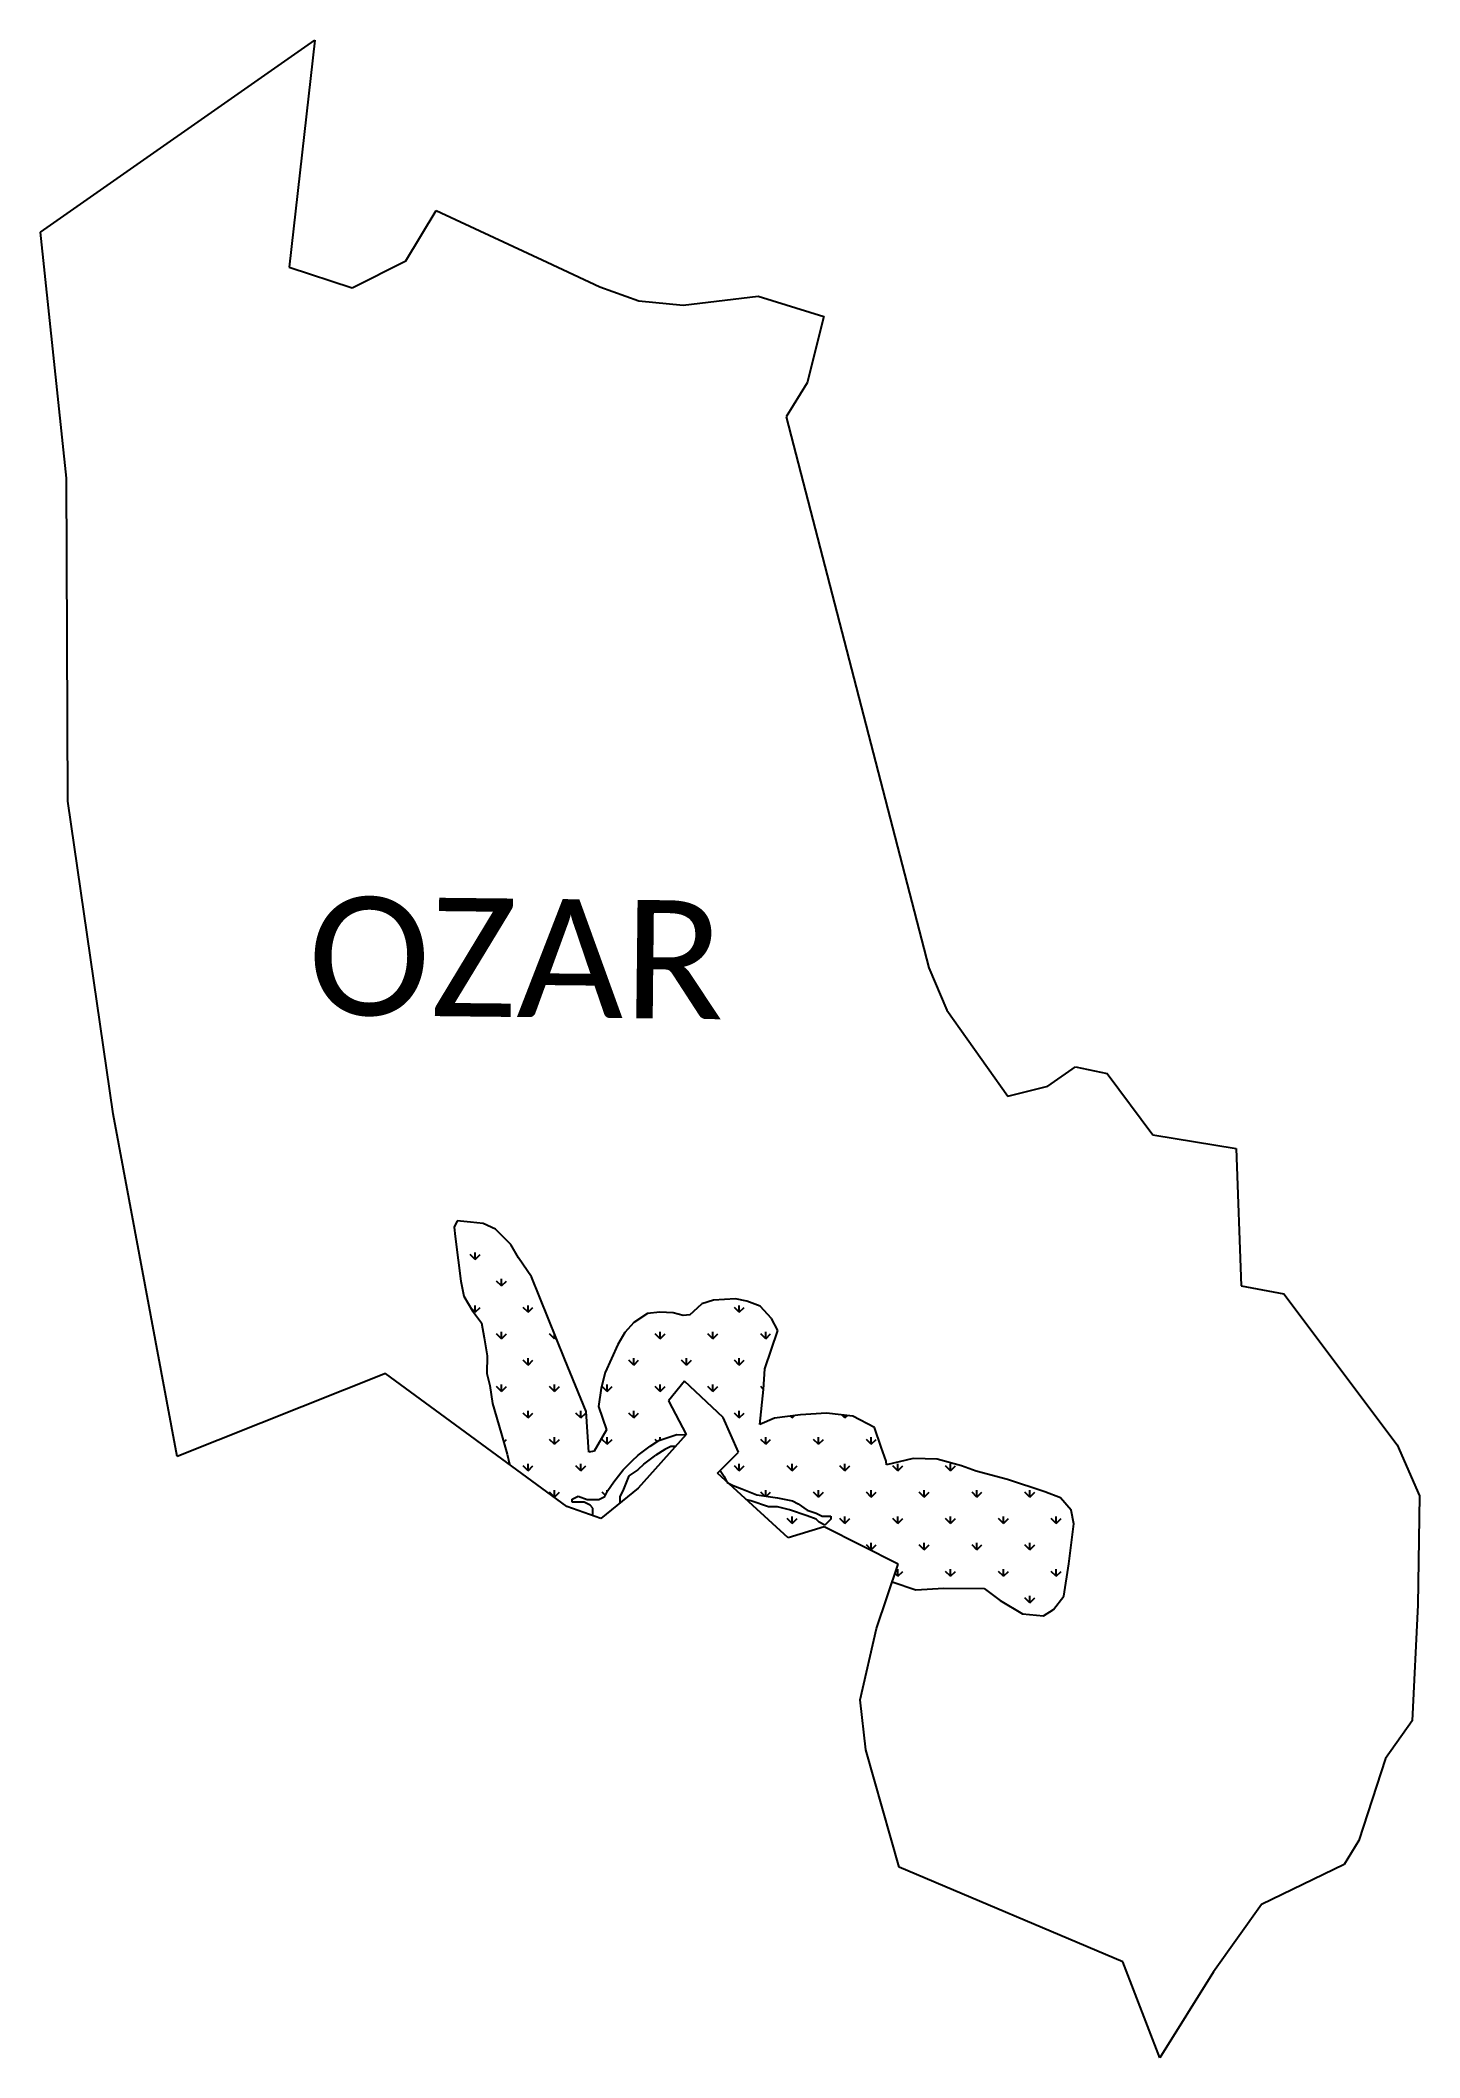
# Model space of a CAD drawing. Header units: metres. Extents: x 335522 to 337398, y 1779555 to 1782300.
import ezdxf

# ---------------------------------------------------------------- set-up
doc = ezdxf.new("R2010")
doc.units = ezdxf.units.M
doc.layers.add('MANGROOVES', color=112, linetype='Continuous')
doc.layers.add('VILLAGE NAME', color=250, linetype='Continuous')
doc.styles.add('MtXpl_Calibri', font='calibri.ttf')

msp = doc.modelspace()

# ---------------------------------------------------------------- linework, layer by layer
at = {"color": 3}
for p, q in [((335521.6, 1782039.1), (335894.9, 1782300.3)), ((335894.9, 1782300.3), (335859.8, 1781991.4)), ((336018.8, 1782000), (336059.9, 1782068.8)), ((336059.9, 1782068.8), (336210.7, 1781998.4)), ((335557, 1781704.4), (335521.6, 1782039.1)), ((335859.8, 1781991.4), (335945.8, 1781963.3)), ((335945.8, 1781963.3), (336018.8, 1782000)), ((336210.7, 1781998.4), (336282.7, 1781964.9)), ((336282.7, 1781964.9), (336335.5, 1781945.6)), ((336335.5, 1781945.6), (336396.1, 1781939.9)), ((336396.1, 1781939.9), (336497.9, 1781952.1)), ((336497.9, 1781952.1), (336587.3, 1781924.3)), ((336587.3, 1781924.3), (336564.5, 1781834.1)), ((336564.5, 1781834.1), (336536.1, 1781788)), ((336536.1, 1781788), (336730.1, 1781038.2)), ((335559, 1781264.8), (335557, 1781704.4)), ((335620.8, 1780839.3), (335559, 1781264.8)), ((336730.1, 1781038.2), (336754.7, 1780980.6)), ((336754.7, 1780980.6), (336837.7, 1780863.5)), ((336892.1, 1780877.3), (336929.6, 1780903.3)), ((336929.6, 1780903.3), (336972.8, 1780894.4)), ((336972.8, 1780894.4), (337034.7, 1780810.8)), ((336837.7, 1780863.5), (336892.1, 1780877.3)), ((335707.5, 1780372.9), (335620.8, 1780839.3)), ((337034.7, 1780810.8), (337147.9, 1780792.3)), ((337147.9, 1780792.3), (337155, 1780605.3)), ((337155, 1780605.3), (337213, 1780594.7)), ((337213, 1780594.7), (337367, 1780388.8)), ((335991.2, 1780486.2), (335707.5, 1780372.9)), ((336237.6, 1780305.2), (335991.2, 1780486.2)), ((336397.9, 1780475.5), (336376.1, 1780448.9)), ((336450.4, 1780426.1), (336397.9, 1780475.5)), ((336376.1, 1780448.9), (336400.1, 1780403.2)), ((336471.3, 1780379.1), (336450.4, 1780426.1)), ((336400.1, 1780403.2), (336334.5, 1780329.9)), ((336442.6, 1780350.6), (336471.3, 1780379.1)), ((337367, 1780388.8), (337397.6, 1780319.7)), ((336538.6, 1780262.6), (336442.6, 1780350.6)), ((336334.5, 1780329.9), (336283.8, 1780288.7)), ((337397.6, 1780319.7), (337395.1, 1780171.3)), ((336283.8, 1780288.7), (336237.6, 1780305.2)), ((336587.8, 1780277.4), (336538.6, 1780262.6)), ((336688.4, 1780226.5), (336587.8, 1780277.4)), ((336658.9, 1780138.9), (336688.4, 1780226.5)), ((337395.1, 1780171.3), (337387.5, 1780013.2)), ((336636.5, 1780042), (336658.9, 1780138.9)), ((336644.4, 1779974), (336636.5, 1780042)), ((337387.5, 1780013.2), (337351, 1779962.1)), ((336689.8, 1779814.1), (336644.4, 1779974)), ((337351, 1779962.1), (337314.8, 1779850.7)), ((337314.8, 1779850.7), (337294.8, 1779818.1)), ((337294.8, 1779818.1), (337182.4, 1779763.4)), ((336994.1, 1779685.4), (336689.8, 1779814.1)), ((337182.4, 1779763.4), (337117.4, 1779671.8)), ((337044, 1779555), (336994.1, 1779685.4)), ((337117.4, 1779671.8), (337044, 1779555))]:
    msp.add_line(p, q, dxfattribs=at)
at = {"layer": 'MANGROOVES'}
for p, q in [((336088.7, 1780693.6), (336084.2, 1780685.4)), ((336106.8, 1780691.8), (336088.7, 1780693.6)), ((336084.2, 1780685.4), (336086, 1780672.6)), ((336086, 1780672.6), (336089.7, 1780640.2)), ((336124, 1780690.3), (336106.8, 1780691.8)), ((336140.6, 1780682.5), (336124, 1780690.3)), ((336161.3, 1780661.8), (336140.6, 1780682.5)), ((336089.7, 1780640.2), (336093.6, 1780611.8)), ((336171.8, 1780643.4), (336161.3, 1780661.8)), ((336189.4, 1780617.5), (336171.8, 1780643.4)), ((336093.6, 1780611.8), (336097.4, 1780591.5)), ((336235, 1780504.9), (336189.4, 1780617.5)), ((336097.4, 1780591.5), (336109.4, 1780571.2)), ((336437, 1780585.9), (336421.2, 1780580.8)), ((336467.1, 1780587.6), (336437, 1780585.9)), ((336482.7, 1780584.7), (336467.1, 1780587.6)), ((336500.7, 1780577.7), (336482.7, 1780584.7)), ((336109.4, 1780571.2), (336121.4, 1780554.9)), ((336347.6, 1780567.5), (336328.8, 1780555.6)), ((336364, 1780569.5), (336347.6, 1780567.5)), ((336382.3, 1780568.8), (336364, 1780569.5)), ((336396, 1780565.1), (336382.3, 1780568.8)), ((336404.8, 1780565.7), (336396, 1780565.1)), ((336404.8, 1780565.7), (336421.2, 1780580.8)), ((336515.9, 1780560.9), (336500.7, 1780577.7)), ((336524.8, 1780544.5), (336515.9, 1780560.9)), ((336121.4, 1780554.9), (336125.3, 1780534.6)), ((336125.3, 1780534.6), (336129.2, 1780510.3)), ((336316.7, 1780542), (336307.2, 1780525.4)), ((336328.8, 1780555.6), (336316.7, 1780542)), ((336507.1, 1780492.4), (336524.8, 1780544.5)), ((336129.2, 1780510.3), (336129, 1780486)), ((336264.1, 1780434.3), (336235, 1780504.9)), ((336307.2, 1780525.4), (336289.6, 1780487.3)), ((336129, 1780486), (336132.9, 1780469.8)), ((336289.6, 1780487.3), (336284.3, 1780466.1)), ((336505.2, 1780464.2), (336507.1, 1780492.4)), ((336132.9, 1780469.8), (336136.7, 1780445.4)), ((336284.3, 1780466.1), (336280.7, 1780441.2)), ((336500.2, 1780416.5), (336505.2, 1780464.2)), ((336136.7, 1780445.4), (336148.5, 1780404.9)), ((336267.4, 1780378.9), (336264.1, 1780434.3)), ((336280.7, 1780441.2), (336291.5, 1780409.4)), ((336520, 1780425.3), (336500.2, 1780416.5)), ((336555.6, 1780429.7), (336520, 1780425.3)), ((336590.7, 1780431.9), (336555.6, 1780429.7)), ((336626.7, 1780428), (336590.7, 1780431.9)), ((336656, 1780412.6), (336626.7, 1780428)), ((336148.5, 1780404.9), (336156.4, 1780376.5)), ((336291.5, 1780409.4), (336274.8, 1780380.2)), ((336350.8, 1780387), (336363, 1780395)), ((336363, 1780395), (336375.2, 1780399)), ((336375.2, 1780399), (336387.3, 1780402.9)), ((336387.3, 1780402.9), (336399.5, 1780402.6)), ((336665.1, 1780385.7), (336656, 1780412.6)), ((336156.4, 1780376.5), (336159.7, 1780362.5)), ((336274.8, 1780380.2), (336267.4, 1780378.9)), ((336314.1, 1780354.9), (336326.3, 1780367)), ((336326.3, 1780367), (336334.5, 1780375)), ((336334.5, 1780375), (336350.8, 1780387)), ((336342.5, 1780362.8), (336358.8, 1780374.8)), ((336371, 1780382.8), (336358.8, 1780374.8)), ((336379.1, 1780386.8), (336371, 1780382.8)), ((336385.4, 1780386.7), (336379.1, 1780386.8)), ((336671.8, 1780366.7), (336665.1, 1780385.7)), ((336672.6, 1780361.8), (336671.8, 1780366.7)), ((336708.9, 1780370.5), (336672.6, 1780361.8)), ((336741.5, 1780369.7), (336708.9, 1780370.5)), ((336774.3, 1780360.4), (336741.5, 1780369.7)), ((336293.6, 1780326.8), (336301.8, 1780338.8)), ((336301.8, 1780338.8), (336314.1, 1780354.9)), ((336322.1, 1780346.8), (336313.9, 1780326.6)), ((336334.3, 1780354.8), (336322.1, 1780346.8)), ((336342.5, 1780362.8), (336334.3, 1780354.8)), ((336446.1, 1780354.1), (336451.6, 1780345.7)), ((336451.6, 1780345.7), (336455.6, 1780337.6)), ((336455.6, 1780337.6), (336463.7, 1780333.5)), ((336794.2, 1780353.1), (336774.3, 1780360.4)), ((336837.2, 1780341.7), (336794.2, 1780353.1)), ((336887.8, 1780325.1), (336837.2, 1780341.7)), ((336244.9, 1780315), (336253.1, 1780319)), ((336244.9, 1780311), (336244.9, 1780315)), ((336261.1, 1780310.8), (336244.9, 1780311)), ((336253.1, 1780319), (336265.2, 1780314.8)), ((336269.2, 1780306.7), (336261.1, 1780310.8)), ((336265.2, 1780314.8), (336281.4, 1780314.7)), ((336281.4, 1780314.7), (336289.5, 1780318.7)), ((336289.5, 1780318.7), (336293.6, 1780326.8)), ((336313.9, 1780326.6), (336309.7, 1780318.5)), ((336309.7, 1780318.5), (336309.8, 1780309.8)), ((336463.7, 1780333.5), (336475.8, 1780329.3)), ((336475.8, 1780329.3), (336496, 1780321.1)), ((336487.8, 1780313), (336482.5, 1780314)), ((336512, 1780304.7), (336487.8, 1780313)), ((336496, 1780321.1), (336524.3, 1780316.8)), ((336524.3, 1780316.8), (336544.5, 1780312.6)), ((336544.5, 1780312.6), (336552.5, 1780308.5)), ((336909, 1780316.7), (336887.8, 1780325.1)), ((336923.7, 1780300), (336909, 1780316.7)), ((336273.2, 1780302.6), (336269.2, 1780306.7)), ((336273.1, 1780292.5), (336273.2, 1780302.6)), ((336524.2, 1780304.6), (336512, 1780304.7)), ((336540.3, 1780300.5), (336524.2, 1780304.6)), ((336564.5, 1780292.2), (336540.3, 1780300.5)), ((336552.5, 1780308.5), (336564.6, 1780300.3)), ((336576.6, 1780288), (336564.5, 1780292.2)), ((336564.6, 1780300.3), (336576.7, 1780296.1)), ((336580.7, 1780283.9), (336576.6, 1780288)), ((336576.7, 1780296.1), (336584.8, 1780292)), ((336588.7, 1780279.8), (336580.7, 1780283.9)), ((336584.8, 1780292), (336596.9, 1780291.9)), ((336596.9, 1780287.8), (336588.7, 1780279.8)), ((336596.9, 1780291.9), (336596.9, 1780287.8)), ((336920.6, 1780227.1), (336927.2, 1780281.6)), ((336927.2, 1780281.6), (336923.7, 1780300)), ((336913.6, 1780183.2), (336920.6, 1780227.1)), ((336680.3, 1780202.5), (336712.2, 1780191.5)), ((336712.2, 1780191.5), (336750.6, 1780193.9)), ((336750.6, 1780193.9), (336805.4, 1780193.5)), ((336805.4, 1780193.5), (336827.1, 1780177.3)), ((336827.1, 1780177.3), (336857.6, 1780159.1)), ((336899.7, 1780165), (336913.6, 1780183.2)), ((336857.6, 1780159.1), (336885.8, 1780156.1)), ((336885.8, 1780156.1), (336899.7, 1780165))]:
    msp.add_line(p, q, dxfattribs=at)
at = {"layer": 'MANGROOVES', "linetype": 'Continuous'}
for p, q in [((336113, 1780641.1), (336106.3, 1780647.8)), ((336113, 1780641.1), (336113, 1780650.6)), ((336113, 1780641.1), (336119.8, 1780647.8)), ((336148.9, 1780605.2), (336142.2, 1780611.9)), ((336148.9, 1780605.2), (336148.9, 1780614.7)), ((336148.9, 1780605.2), (336155.7, 1780611.9)), ((336113, 1780569.3), (336107, 1780575.3)), ((336113, 1780569.3), (336113, 1780578.8)), ((336113, 1780569.3), (336119.8, 1780576)), ((336184.9, 1780569.3), (336178.1, 1780576)), ((336184.9, 1780569.3), (336184.9, 1780578.8)), ((336184.9, 1780569.3), (336191.6, 1780576)), ((336472.2, 1780569.3), (336465.5, 1780576)), ((336472.2, 1780569.3), (336472.2, 1780578.8)), ((336472.2, 1780569.3), (336479, 1780576)), ((336148.9, 1780533.3), (336142.2, 1780540.1)), ((336148.9, 1780533.3), (336148.9, 1780542.9)), ((336148.9, 1780533.3), (336155.7, 1780540.1)), ((336220.8, 1780533.3), (336214.1, 1780540.1)), ((336220.8, 1780533.3), (336220.8, 1780540)), ((336220.8, 1780533.3), (336222.7, 1780535.3)), ((336364.5, 1780533.3), (336357.7, 1780540.1)), ((336364.5, 1780533.3), (336364.5, 1780542.9)), ((336364.5, 1780533.3), (336371.2, 1780540.1)), ((336436.3, 1780533.3), (336429.6, 1780540.1)), ((336436.3, 1780533.3), (336436.3, 1780542.9)), ((336436.3, 1780533.3), (336443.1, 1780540.1)), ((336508.2, 1780533.3), (336501.4, 1780540.1)), ((336508.2, 1780533.3), (336508.2, 1780542.9)), ((336508.2, 1780533.3), (336514.9, 1780540.1)), ((336184.9, 1780497.4), (336178.1, 1780504.2)), ((336184.9, 1780497.4), (336184.9, 1780506.9)), ((336184.9, 1780497.4), (336191.6, 1780504.2)), ((336328.6, 1780497.4), (336321.8, 1780504.2)), ((336328.6, 1780497.4), (336328.6, 1780506.9)), ((336328.6, 1780497.4), (336335.3, 1780504.2)), ((336400.4, 1780497.4), (336393.7, 1780504.2)), ((336400.4, 1780497.4), (336400.4, 1780506.9)), ((336400.4, 1780497.4), (336407.1, 1780504.2)), ((336472.2, 1780497.4), (336465.5, 1780504.2)), ((336472.2, 1780497.4), (336472.2, 1780506.9)), ((336472.2, 1780497.4), (336479, 1780504.2)), ((336148.9, 1780461.5), (336142.2, 1780468.2)), ((336148.9, 1780461.5), (336148.9, 1780471)), ((336148.9, 1780461.5), (336155.7, 1780468.2)), ((336220.8, 1780461.5), (336214.1, 1780468.2)), ((336220.8, 1780461.5), (336220.8, 1780471)), ((336220.8, 1780461.5), (336227.5, 1780468.2)), ((336292.6, 1780461.5), (336285.9, 1780468.2)), ((336292.6, 1780461.5), (336292.6, 1780471)), ((336292.6, 1780461.5), (336299.4, 1780468.2)), ((336364.5, 1780461.5), (336357.7, 1780468.2)), ((336364.5, 1780461.5), (336364.5, 1780471)), ((336364.5, 1780461.5), (336371.2, 1780468.2)), ((336436.3, 1780461.5), (336429.6, 1780468.2)), ((336436.3, 1780461.5), (336436.3, 1780471)), ((336436.3, 1780461.5), (336443.1, 1780468.2)), ((336505.2, 1780464.4), (336501.4, 1780468.2)), ((336184.9, 1780425.6), (336178.1, 1780432.3)), ((336184.9, 1780425.6), (336184.9, 1780435.1)), ((336184.9, 1780425.6), (336191.6, 1780432.3)), ((336256.7, 1780425.6), (336250, 1780432.3)), ((336256.7, 1780425.6), (336256.7, 1780435.1)), ((336256.7, 1780425.6), (336263.4, 1780432.3)), ((336328.6, 1780425.6), (336321.8, 1780432.3)), ((336328.6, 1780425.6), (336328.6, 1780435.1)), ((336328.6, 1780425.6), (336335.3, 1780432.3)), ((336472.2, 1780425.6), (336465.5, 1780432.3)), ((336472.2, 1780425.6), (336472.2, 1780435.1)), ((336472.2, 1780425.6), (336479, 1780432.3)), ((336544.1, 1780425.6), (336541.7, 1780428)), ((336544.1, 1780425.6), (336547.2, 1780428.7)), ((336544.1, 1780425.6), (336544.1, 1780428.3)), ((336615.9, 1780425.6), (336611.9, 1780429.6)), ((336615.9, 1780425.6), (336615.9, 1780429.2)), ((336615.9, 1780425.6), (336619.2, 1780428.8)), ((336151.9, 1780392.6), (336155.7, 1780396.4)), ((336220.8, 1780389.7), (336214.1, 1780396.4)), ((336220.8, 1780389.7), (336220.8, 1780399.2)), ((336220.8, 1780389.7), (336227.5, 1780396.4)), ((336292.6, 1780389.7), (336285.9, 1780396.4)), ((336292.6, 1780389.7), (336292.6, 1780399.2)), ((336292.6, 1780389.7), (336299.4, 1780396.4)), ((336360.6, 1780393.5), (336357.7, 1780396.4)), ((336364.5, 1780395.5), (336364.5, 1780399.2)), ((336508.2, 1780389.7), (336501.4, 1780396.4)), ((336508.2, 1780389.7), (336508.2, 1780399.2)), ((336508.2, 1780389.7), (336514.9, 1780396.4)), ((336580, 1780389.7), (336573.3, 1780396.4)), ((336580, 1780389.7), (336580, 1780399.2)), ((336580, 1780389.7), (336586.7, 1780396.4)), ((336651.8, 1780389.7), (336645.1, 1780396.4)), ((336651.8, 1780389.7), (336651.8, 1780399.2)), ((336651.8, 1780389.7), (336658.6, 1780396.4)), ((336184.9, 1780353.7), (336178.1, 1780360.5)), ((336184.9, 1780353.7), (336184.9, 1780363.3)), ((336184.9, 1780353.7), (336191.6, 1780360.5)), ((336256.7, 1780353.7), (336250, 1780360.5)), ((336256.7, 1780353.7), (336256.7, 1780363.3)), ((336256.7, 1780353.7), (336263.4, 1780360.5)), ((336472.2, 1780353.7), (336465.5, 1780360.5)), ((336472.2, 1780353.7), (336472.2, 1780363.3)), ((336472.2, 1780353.7), (336479, 1780360.5)), ((336544.1, 1780353.7), (336537.3, 1780360.5)), ((336544.1, 1780353.7), (336544.1, 1780363.3)), ((336544.1, 1780353.7), (336550.8, 1780360.5)), ((336615.9, 1780353.7), (336609.2, 1780360.5)), ((336615.9, 1780353.7), (336615.9, 1780363.3)), ((336615.9, 1780353.7), (336622.7, 1780360.5)), ((336687.8, 1780353.7), (336681, 1780360.5)), ((336687.8, 1780353.7), (336687.8, 1780363.3)), ((336687.8, 1780353.7), (336694.5, 1780360.5)), ((336759.6, 1780353.7), (336752.9, 1780360.5)), ((336759.6, 1780353.7), (336759.6, 1780363.3)), ((336759.6, 1780353.7), (336766.3, 1780360.5)), ((336220.8, 1780317.8), (336214.1, 1780324.6)), ((336220.8, 1780317.8), (336220.8, 1780327.3)), ((336220.8, 1780317.8), (336227.5, 1780324.6)), ((336290.3, 1780320.2), (336285.9, 1780324.6)), ((336292.6, 1780324.8), (336292.6, 1780327.3)), ((336506.5, 1780319.5), (336501.4, 1780324.6)), ((336508.2, 1780319.2), (336508.2, 1780327.3)), ((336509.4, 1780319), (336514.9, 1780324.6)), ((336580, 1780317.8), (336573.3, 1780324.6)), ((336580, 1780317.8), (336580, 1780327.3)), ((336580, 1780317.8), (336586.7, 1780324.6)), ((336651.8, 1780317.8), (336645.1, 1780324.6)), ((336651.8, 1780317.8), (336651.8, 1780327.3)), ((336651.8, 1780317.8), (336658.6, 1780324.6)), ((336723.7, 1780317.8), (336716.9, 1780324.6)), ((336723.7, 1780317.8), (336723.7, 1780327.3)), ((336723.7, 1780317.8), (336730.4, 1780324.6)), ((336795.5, 1780317.8), (336788.8, 1780324.6)), ((336795.5, 1780317.8), (336795.5, 1780327.3)), ((336795.5, 1780317.8), (336802.3, 1780324.6)), ((336867.4, 1780317.8), (336860.6, 1780324.6)), ((336867.4, 1780317.8), (336867.4, 1780327.3)), ((336867.4, 1780317.8), (336874.1, 1780324.6)), ((336544.1, 1780281.9), (336537.3, 1780288.6)), ((336544.1, 1780281.9), (336544.1, 1780291.4)), ((336544.1, 1780281.9), (336550.8, 1780288.6)), ((336615.9, 1780281.9), (336609.2, 1780288.6)), ((336615.9, 1780281.9), (336615.9, 1780291.4)), ((336615.9, 1780281.9), (336622.7, 1780288.6)), ((336687.8, 1780281.9), (336681, 1780288.6)), ((336687.8, 1780281.9), (336687.8, 1780291.4)), ((336687.8, 1780281.9), (336694.5, 1780288.6)), ((336759.6, 1780281.9), (336752.9, 1780288.6)), ((336759.6, 1780281.9), (336759.6, 1780291.4)), ((336759.6, 1780281.9), (336766.3, 1780288.6)), ((336831.4, 1780281.9), (336824.7, 1780288.6)), ((336831.4, 1780281.9), (336831.4, 1780291.4)), ((336831.4, 1780281.9), (336838.2, 1780288.6)), ((336903.3, 1780281.9), (336896.6, 1780288.6)), ((336903.3, 1780281.9), (336903.3, 1780291.4)), ((336903.3, 1780281.9), (336910, 1780288.6)), ((336651.8, 1780246), (336651.8, 1780255.5)), ((336723.7, 1780246), (336723.7, 1780255.5)), ((336795.5, 1780246), (336795.5, 1780255.5)), ((336867.4, 1780246), (336867.4, 1780255.5)), ((336651.8, 1780246), (336645.1, 1780252.7)), ((336651.8, 1780246), (336658.6, 1780252.7)), ((336723.7, 1780246), (336716.9, 1780252.7)), ((336723.7, 1780246), (336730.4, 1780252.7)), ((336795.5, 1780246), (336788.8, 1780252.7)), ((336795.5, 1780246), (336802.3, 1780252.7)), ((336867.4, 1780246), (336860.6, 1780252.7)), ((336867.4, 1780246), (336874.1, 1780252.7)), ((336687.8, 1780210.1), (336684.1, 1780213.7)), ((336687.8, 1780210.1), (336687.8, 1780219.6)), ((336687.8, 1780210.1), (336694.5, 1780216.8)), ((336759.6, 1780210.1), (336752.9, 1780216.8)), ((336759.6, 1780210.1), (336759.6, 1780219.6)), ((336759.6, 1780210.1), (336766.3, 1780216.8)), ((336831.4, 1780210.1), (336824.7, 1780216.8)), ((336831.4, 1780210.1), (336831.4, 1780219.6)), ((336831.4, 1780210.1), (336838.2, 1780216.8)), ((336903.3, 1780210.1), (336896.6, 1780216.8)), ((336903.3, 1780210.1), (336903.3, 1780219.6)), ((336903.3, 1780210.1), (336910, 1780216.8)), ((336867.4, 1780174.1), (336860.6, 1780180.9)), ((336867.4, 1780174.1), (336867.4, 1780183.7)), ((336867.4, 1780174.1), (336874.1, 1780180.9))]:
    msp.add_line(p, q, dxfattribs=at)

# ---------------------------------------------------------------- texts
at = {"layer": 'VILLAGE NAME', "style": 'MtXpl_Calibri'}
msp.add_text('OZAR', height=161.11, rotation=359.3742, dxfattribs=at).set_placement((335885, 1780974.3))

doc.saveas('drawing.dxf')
